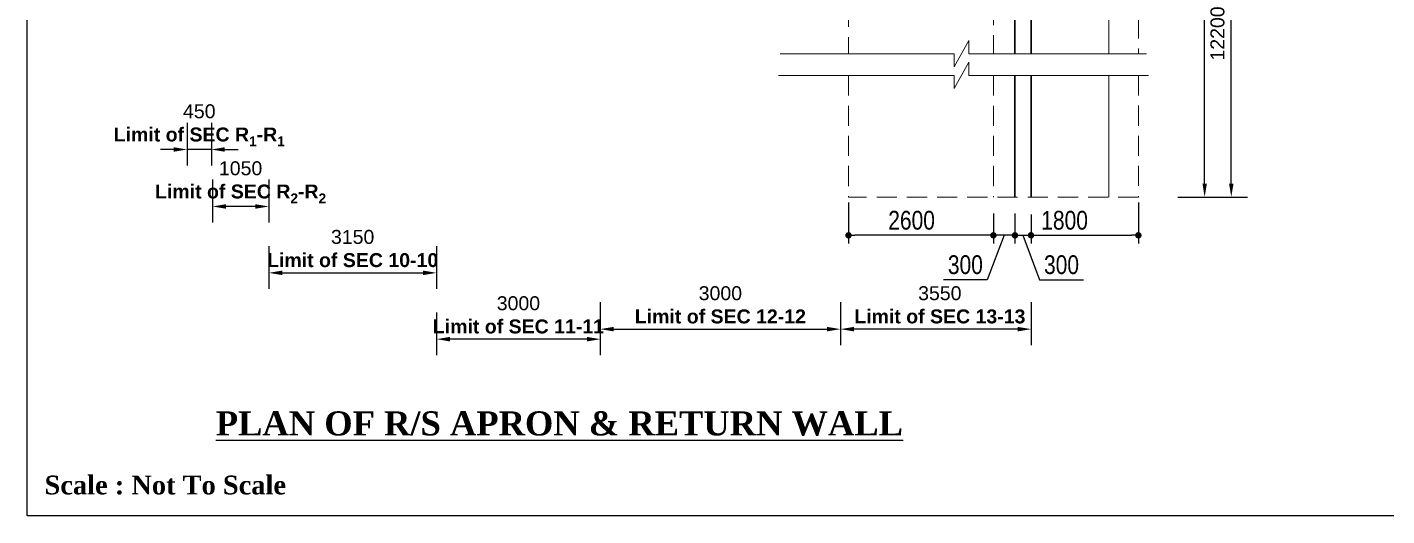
# Model space of a CAD drawing. Extents: x -358915 to 1258323, y -1667244 to -305611.
# Drawn here: x 661824 to 687152, y -1502379 to -1493264 of the extents above; entities that cross this region are included whole.
import ezdxf

# ---------------------------------------------------------------- set-up
doc = ezdxf.new("R2010")
doc.units = 0
doc.header["$LTSCALE"] = 300
doc.header["$MEASUREMENT"] = 0
doc.linetypes.add('DASHED2', pattern=[9.525, 6.35, -3.175])
doc.linetypes.add('HIDDEN', pattern=[0.375, 0.25, -0.125])
doc.layers.get('0').update_dxf_attribs({"linetype": 'CONTINUOUS'})
doc.layers.get('DEFPOINTS').update_dxf_attribs({"linetype": 'CONTINUOUS'})
doc.layers.add('Dim', color=7, linetype='CONTINUOUS', lineweight=9)
doc.layers.add('Dimension', color=8, linetype='CONTINUOUS', lineweight=18)
for name, color, linetype in [('DOTTED', 240, 'DASHED2'), ('LINE', 7, 'CONTINUOUS'), ('TEXT', 10, 'CONTINUOUS'), ('TXT', 7, 'CONTINUOUS')]:
    doc.layers.add(name, color=color, linetype=linetype)
doc.styles.add('Arial', font='arial.ttf')
doc.styles.add('DIM', font='isocp3.shx')
doc.styles.add('SH-T2', font='arial.ttf', dxfattribs={"width": 0.8})
doc.linetypes.add('ZIGZAG', pattern='A,0.0001,-0.2,[131,ltypeshp.shx,S=0.2,R=0,X=-0.2,Y=0],-0.4,[131,ltypeshp.shx,S=0.2,R=180,X=0.2,Y=0],-0.2', length=0.8001)
doc.dimstyles.new('dim_240', dxfattribs={"dimtxt": 480, "dimasz": 480, "dimexe": 300, "dimexo": 200, "dimgap": 200, "dimtad": 1, "dimdec": 0, "dimzin": 0, "dimdsep": 46, "dimtxsty": 'DIM', "dimcen": 350, "dimclrd": 5, "dimclre": 5, "dimclrt": 7, "dimadec": 0, "dimazin": 0, "dimtfac": 1, "dimtdec": 0, "dimtmove": 0, "dimatfit": 3, "dimfxl": 20, "dimtolj": 1, "dimtzin": 0, "dimarcsym": 0})
doc.dimstyles.new('dim_250', dxfattribs={"dimtxt": 500, "dimasz": 500, "dimexe": 500, "dimexo": 100, "dimgap": 150, "dimtad": 1, "dimdec": 0, "dimzin": 0, "dimdsep": 46, "dimtxsty": 'Arial', "dimcen": 350, "dimclrd": 5, "dimclre": 5, "dimclrt": 7, "dimadec": 0, "dimazin": 0, "dimtfac": 1, "dimtdec": 0, "dimtmove": 0, "dimatfit": 3, "dimfxl": 500, "dimfxlon": 1, "dimtolj": 1, "dimtzin": 0, "dimarcsym": 0})

# ---------------------------------------------------------------- blocks, each defined once
blk = doc.blocks.new('*D913')
at = {"layer": 'DEFPOINTS', "color": 0, "ltscale": 50}
for p in [(684254, -1477492), (684271, -1477492), (682524, -1496433)]:
    blk.add_point(p, dxfattribs=at)
at = {"layer": 'Dim', "color": 5, "lineweight": -2, "ltscale": 50}
for p, q in [((684254, -1477492), (683954, -1477492)), ((684254, -1496183), (684254, -1477742)), ((683754, -1496433), (684554, -1496433))]:
    blk.add_line(p, q, dxfattribs=at)
at = {"layer": 'Dim', "color": 5, "ltscale": 50}
for points in [[(684213, -1477742), (684296, -1477742), (684254, -1477492)], [(684213, -1496183), (684296, -1496183), (684254, -1496433)]]:
    blk.add_solid(points, dxfattribs=at)
at = {"layer": 'Dim', "color": 7, "ltscale": 50, "insert": (684503, -1486940), "char_height": 260, "attachment_point": 5, "rotation": 90, "style": 'Arial'}
blk.add_mtext('\\A1;31900', dxfattribs=at)
blk = doc.blocks.new('_Dot')
at = {"color": 0, "linetype": 'ByBlock', "lineweight": -2}
blk.add_line((-0.5, 0), (-1, 0), dxfattribs=at)
at = {"color": 0, "linetype": 'ByBlock', "const_width": 0.5}
blk.add_lwpolyline([(-0.25, 0, 1), (0.25, 0, 1)], format="xyb", close=True, dxfattribs=at)
blk = doc.blocks.new('*D914')
at = {"layer": 'DEFPOINTS', "color": 0}
for p in [(680224, -1496641), (680524, -1496657), (680524, -1497147)]:
    blk.add_point(p, dxfattribs=at)
at = {"layer": 'Dim', "color": 5, "lineweight": -2}
for p, q in [((680224, -1496741), (680224, -1497297)), ((680524, -1496757), (680524, -1497297)), ((680104, -1497147), (679984, -1497147)), ((680224, -1497147), (680524, -1497147)), ((680224, -1497147), (680524, -1497147)), ((680374, -1497147), (680683, -1497976)), ((680644, -1497147), (680764, -1497147)), ((680683, -1497976), (681501, -1497976))]:
    blk.add_line(p, q, dxfattribs=at)
at = {"layer": 'Dim', "color": 5, "lineweight": -2, "xscale": 120, "yscale": 120, "zscale": 120}
blk.add_blockref('_Dot', (680224, -1497147), dxfattribs=at)
at = {"layer": 'Dim', "color": 5, "lineweight": -2, "xscale": 120, "yscale": 120, "zscale": 120, "rotation": 180}
blk.add_blockref('_Dot', (680524, -1497147), dxfattribs=at)
at = {"layer": 'Dim', "color": 7, "insert": (681092, -1497697), "char_height": 350, "attachment_point": 5, "style": 'SH-T2'}
blk.add_mtext('\\A1;300', dxfattribs=at)
blk = doc.blocks.new('*D915')
at = {"layer": 'DEFPOINTS', "color": 0}
for p in [(677124, -1496433), (679824, -1496640), (677124, -1497147)]:
    blk.add_point(p, dxfattribs=at)
at = {"layer": 'Dim', "color": 5, "lineweight": -2}
for p, q in [((677124, -1496533), (677124, -1497297)), ((679824, -1496740), (679824, -1497297)), ((679704, -1497147), (677244, -1497147))]:
    blk.add_line(p, q, dxfattribs=at)
at = {"layer": 'Dim', "color": 5, "lineweight": -2, "xscale": 120, "yscale": 120, "zscale": 120, "rotation": 180}
blk.add_blockref('_Dot', (677124, -1497147), dxfattribs=at)
at = {"layer": 'Dim', "color": 5, "lineweight": -2, "xscale": 120, "yscale": 120, "zscale": 120}
blk.add_blockref('_Dot', (679824, -1497147), dxfattribs=at)
at = {"layer": 'Dim', "color": 7, "insert": (678299, -1496868), "char_height": 350, "attachment_point": 5, "style": 'SH-T2'}
blk.add_mtext('\\A1;2600', dxfattribs=at)
blk = doc.blocks.new('*D916')
at = {"layer": 'DEFPOINTS', "color": 0}
for p in [(679824, -1496640), (680224, -1496641), (679824, -1497147)]:
    blk.add_point(p, dxfattribs=at)
at = {"layer": 'Dim', "color": 5, "lineweight": -2}
for p, q in [((679824, -1496740), (679824, -1497297)), ((680224, -1496741), (680224, -1497297)), ((679704, -1497147), (679584, -1497147)), ((680024, -1497147), (679710, -1497976)), ((680224, -1497147), (679824, -1497147)), ((680224, -1497147), (679824, -1497147)), ((680344, -1497147), (680464, -1497147)), ((679710, -1497976), (678892, -1497976))]:
    blk.add_line(p, q, dxfattribs=at)
at = {"layer": 'Dim', "color": 5, "lineweight": -2, "xscale": 120, "yscale": 120, "zscale": 120}
blk.add_blockref('_Dot', (679824, -1497147), dxfattribs=at)
at = {"layer": 'Dim', "color": 5, "lineweight": -2, "xscale": 120, "yscale": 120, "zscale": 120, "rotation": 180}
blk.add_blockref('_Dot', (680224, -1497147), dxfattribs=at)
at = {"layer": 'Dim', "color": 7, "insert": (679301, -1497697), "char_height": 350, "attachment_point": 5, "style": 'SH-T2'}
blk.add_mtext('\\A1;300', dxfattribs=at)
blk = doc.blocks.new('*D917')
at = {"layer": 'DEFPOINTS', "color": 0, "ltscale": 50}
for p in [(669450, -1496808), (666325, -1496879), (669450, -1497847)]:
    blk.add_point(p, dxfattribs=at)
at = {"layer": 'Dim', "color": 5, "lineweight": -2, "ltscale": 50}
for p, q in [((666325, -1497347), (666325, -1498147)), ((669450, -1497347), (669450, -1498147)), ((666575, -1497847), (669200, -1497847))]:
    blk.add_line(p, q, dxfattribs=at)
at = {"layer": 'Dim', "color": 5, "ltscale": 50}
for points in [[(666575, -1497805), (666575, -1497889), (666325, -1497847)], [(669200, -1497805), (669200, -1497889), (669450, -1497847)]]:
    blk.add_solid(points, dxfattribs=at)
at = {"layer": 'Dim', "color": 7, "ltscale": 50, "insert": (667887, -1497395), "char_height": 260, "attachment_point": 5, "style": 'Arial'}
blk.add_mtext('\\A1;3150\\P{\\fArial|b1|i0|c0|p34;Limit of SEC 10-10}', dxfattribs=at)
blk = doc.blocks.new('*D918')
at = {"layer": 'DEFPOINTS', "color": 0, "ltscale": 50}
for p in [(669450, -1498359), (672500, -1498397), (669450, -1499084)]:
    blk.add_point(p, dxfattribs=at)
at = {"layer": 'Dim', "color": 5, "lineweight": -2, "ltscale": 50}
for p, q in [((669450, -1498584), (669450, -1499384)), ((672500, -1498584), (672500, -1499384)), ((672250, -1499084), (669700, -1499084))]:
    blk.add_line(p, q, dxfattribs=at)
at = {"layer": 'Dim', "color": 5, "ltscale": 50}
for points in [[(669700, -1499042), (669700, -1499126), (669450, -1499084)], [(672250, -1499042), (672250, -1499126), (672500, -1499084)]]:
    blk.add_solid(points, dxfattribs=at)
at = {"layer": 'Dim', "color": 7, "ltscale": 50, "insert": (670975, -1498632), "char_height": 260, "attachment_point": 5, "style": 'Arial'}
blk.add_mtext('\\A1;3000\\P{\\fArial|b1|i0|c0|p34;Limit of SEC 11-11}', dxfattribs=at)
blk = doc.blocks.new('*D919')
at = {"layer": 'DEFPOINTS', "color": 0, "ltscale": 50}
for p in [(676974, -1497982), (672500, -1498224), (676974, -1498897)]:
    blk.add_point(p, dxfattribs=at)
at = {"layer": 'Dim', "color": 5, "lineweight": -2, "ltscale": 50}
for p, q in [((672500, -1498397), (672500, -1499197)), ((676974, -1498397), (676974, -1499197)), ((672750, -1498897), (676724, -1498897))]:
    blk.add_line(p, q, dxfattribs=at)
at = {"layer": 'Dim', "color": 5, "ltscale": 50}
for points in [[(672750, -1498855), (672750, -1498939), (672500, -1498897)], [(676724, -1498855), (676724, -1498939), (676974, -1498897)]]:
    blk.add_solid(points, dxfattribs=at)
at = {"layer": 'Dim', "color": 7, "ltscale": 50, "insert": (674737, -1498445), "char_height": 260, "attachment_point": 5, "style": 'Arial'}
blk.add_mtext('\\A1;3000\\P{\\fArial|b1|i0|c0|p34;Limit of SEC 12-12}', dxfattribs=at)
blk = doc.blocks.new('*D920')
at = {"layer": 'DEFPOINTS', "color": 0, "ltscale": 50}
for p in [(665275, -1495658), (666325, -1495641), (665275, -1496609)]:
    blk.add_point(p, dxfattribs=at)
at = {"layer": 'Dim', "color": 5, "lineweight": -2, "ltscale": 50}
for p, q in [((665275, -1496109), (665275, -1496909)), ((666325, -1496109), (666325, -1496909)), ((666075, -1496609), (665525, -1496609))]:
    blk.add_line(p, q, dxfattribs=at)
at = {"layer": 'Dim', "color": 5, "ltscale": 50}
for points in [[(665525, -1496567), (665525, -1496651), (665275, -1496609)], [(666075, -1496567), (666075, -1496651), (666325, -1496609)]]:
    blk.add_solid(points, dxfattribs=at)
at = {"layer": 'Dim', "color": 7, "ltscale": 50, "insert": (665800, -1496157), "char_height": 260, "attachment_point": 5, "style": 'Arial'}
blk.add_mtext('\\A1;1050\\P{\\fArial|b1|i0|c0|p34;Limit of SEC R\\H0.7x;\\S^ 2;\\H1.4286x;-R\\H0.7x;\\S^ 2;}', dxfattribs=at)
blk = doc.blocks.new('*D921')
at = {"layer": 'DEFPOINTS', "color": 0, "ltscale": 50}
for p in [(680525, -1498004), (676974, -1498462), (676974, -1498897)]:
    blk.add_point(p, dxfattribs=at)
at = {"layer": 'Dim', "color": 5, "lineweight": -2, "ltscale": 50}
for p, q in [((676974, -1498562), (676974, -1499197)), ((680525, -1498397), (680525, -1499197)), ((680275, -1498897), (677224, -1498897))]:
    blk.add_line(p, q, dxfattribs=at)
at = {"layer": 'Dim', "color": 5, "ltscale": 50}
for points in [[(677224, -1498855), (677224, -1498939), (676974, -1498897)], [(680275, -1498855), (680275, -1498939), (680525, -1498897)]]:
    blk.add_solid(points, dxfattribs=at)
at = {"layer": 'Dim', "color": 7, "ltscale": 50, "insert": (678825, -1498445), "char_height": 260, "attachment_point": 5, "style": 'Arial'}
blk.add_mtext('\\A1;3550\\P{\\fArial|b1|i0|c0|p34;Limit of SEC 13-13}', dxfattribs=at)
blk = doc.blocks.new('*D922')
at = {"layer": 'DEFPOINTS', "color": 0, "ltscale": 50}
for p in [(683758, -1490962), (684137, -1490962), (683015, -1496433)]:
    blk.add_point(p, dxfattribs=at)
at = {"layer": 'Dim', "color": 5, "lineweight": -2, "ltscale": 50}
for p, q in [((684037, -1490962), (683458, -1490962)), ((683758, -1496183), (683758, -1491212)), ((683258, -1496433), (684058, -1496433))]:
    blk.add_line(p, q, dxfattribs=at)
at = {"layer": 'Dim', "color": 5, "ltscale": 50}
for points in [[(683717, -1491212), (683800, -1491212), (683758, -1490962)], [(683717, -1496183), (683800, -1496183), (683758, -1496433)]]:
    blk.add_solid(points, dxfattribs=at)
at = {"layer": 'Dim', "color": 7, "ltscale": 50, "insert": (683998, -1493382), "char_height": 260, "attachment_point": 5, "rotation": 90, "style": 'Arial'}
blk.add_mtext('\\A1;12200', dxfattribs=at)
blk = doc.blocks.new('*D931')
at = {"layer": 'DEFPOINTS', "color": 0}
for p in [(682524, -1496433), (680524, -1496865), (682524, -1497147)]:
    blk.add_point(p, dxfattribs=at)
at = {"layer": 'Dim', "color": 5, "lineweight": -2}
for p, q in [((682524, -1496533), (682524, -1497297)), ((680524, -1496965), (680524, -1497297)), ((680644, -1497147), (682404, -1497147))]:
    blk.add_line(p, q, dxfattribs=at)
at = {"layer": 'Dim', "color": 5, "lineweight": -2, "xscale": 120, "yscale": 120, "zscale": 120, "rotation": 180}
blk.add_blockref('_Dot', (680524, -1497147), dxfattribs=at)
at = {"layer": 'Dim', "color": 5, "lineweight": -2, "xscale": 120, "yscale": 120, "zscale": 120}
blk.add_blockref('_Dot', (682524, -1497147), dxfattribs=at)
at = {"layer": 'Dim', "color": 7, "insert": (681149, -1496868), "char_height": 350, "attachment_point": 5, "style": 'SH-T2'}
blk.add_mtext('\\A1;1800', dxfattribs=at)
blk = doc.blocks.new('*D938')
at = {"layer": 'DEFPOINTS', "color": 0, "ltscale": 50}
for p in [(664805, -1494702), (665255, -1494577), (664805, -1495546)]:
    blk.add_point(p, dxfattribs=at)
at = {"layer": 'Dim', "color": 5, "lineweight": -2, "ltscale": 50}
for p, q in [((664805, -1495046), (664805, -1495846)), ((665255, -1495046), (665255, -1495846)), ((664555, -1495546), (664305, -1495546)), ((665255, -1495546), (664805, -1495546)), ((665505, -1495546), (665755, -1495546))]:
    blk.add_line(p, q, dxfattribs=at)
at = {"layer": 'Dim', "color": 5, "ltscale": 50}
for points in [[(664555, -1495504), (664555, -1495588), (664805, -1495546)], [(665505, -1495504), (665505, -1495588), (665255, -1495546)]]:
    blk.add_solid(points, dxfattribs=at)
at = {"layer": 'Dim', "color": 7, "ltscale": 50, "insert": (665030, -1495094), "char_height": 260, "attachment_point": 5, "style": 'Arial'}
blk.add_mtext('\\A1;450\\P{\\fArial|b1|i0|c0|p34;Limit of SEC R\\H0.7x;\\S^ 1;\\H1.4286x;-R\\H0.7x;\\S^ 1;}', dxfattribs=at)

msp = doc.modelspace()

# ---------------------------------------------------------------- linework, layer by layer
at = {"layer": 'Dim', "elevation": 0}
for points in [[(675853.7, -1493761.5), (679094.3, -1493761.5), (679094.3, -1494001.7), (679366.3, -1493512.7), (679366.3, -1493761.5), (682677.1, -1493759.6)], [(675819, -1494166.6), (679094.3, -1494166.6), (679094.3, -1494406.8), (679366.3, -1493917.7), (679366.3, -1494166.6), (682712, -1494164.4)]]:
    msp.add_lwpolyline(points, dxfattribs=at)
at = {"layer": 'Dimension', "color": 0, "lineweight": 30, "ltscale": 2}
for points in [[(665274.3, -1488965.2), (680524.4, -1490962.1), (680524.4, -1493760.7)], [(666788.5, -1489470), (680075.7, -1491204.8), (680224.4, -1491374.7), (680224.4, -1493761)], [(680224.4, -1494166), (680224.4, -1496432.6)], [(680524.4, -1494165.7), (680524.4, -1496435.9)]]:
    msp.add_lwpolyline(points, dxfattribs=at)
at = {"layer": 'DOTTED', "color": 0, "linetype": 'HIDDEN', "lineweight": 20, "ltscale": 5}
msp.add_line((682524.4, -1496432.6), (677124.4, -1496432.6), dxfattribs=at)
at = {"layer": 'DOTTED', "linetype": 'ZIGZAG', "lineweight": 20, "ltscale": 2}
for points in [[(681974.4, -1480163.8), (681974.4, -1493760.3)], [(681974.4, -1494165.3), (681974.4, -1496432.6)]]:
    msp.add_lwpolyline(points, dxfattribs=at)
at = {"layer": 'DOTTED', "color": 0, "linetype": 'HIDDEN', "lineweight": 20, "ltscale": 5}
for points in [[(682524.4, -1480164.4), (682524.4, -1493759.7)], [(666151.6, -1489788.5), (679675.7, -1491554.9), (679824.4, -1491724.8), (679824.4, -1493761.3)], [(677124.4, -1491198.9), (677124.4, -1493761.5)], [(677124.4, -1494166.6), (677124.4, -1496432.6)], [(679824.4, -1494166.3), (679824.4, -1496432.6)], [(682524.4, -1494164.6), (682524.4, -1496432.6)]]:
    msp.add_lwpolyline(points, dxfattribs=at)
at = {"layer": 'LINE'}
msp.add_lwpolyline([(717799, -1502379.4), (661824.5, -1502379.4), (661824.5, -1462797.5), (717799, -1462797.5)], close=True, dxfattribs=at)

# ---------------------------------------------------------------- texts
at = {"layer": 'TEXT', "color": 0, "linetype": 'ByBlock', "insert": (662147.4, -1501628.9), "char_height": 350.472, "width": 18241.891, "attachment_point": 1, "style": 'Arial'}
msp.add_mtext('{\\fTimes New Roman|b1|i0|c0|p18;Scale : Not To Scale}', dxfattribs=at)
at = {"layer": 'TXT', "color": 0, "insert": (665338.3, -1500660.3, 0), "char_height": 450, "width": 59703.667, "attachment_point": 4}
msp.add_mtext('{\\fTimes New Roman|b1|i0|c0|p18;\\L\\C6;PLAN OF R/S APRON & RETURN WALL}', dxfattribs=at)

# ---------------------------------------------------------------- dimensions: what is measured, and where the dimension line sits
at = {"layer": 'Dim', "ltscale": 50}
for base, p1, p2, angle, text, picture, middle in [((684254.4, -1477491.5), (682524.4, -1496432.6), (684271.1, -1477491.5), 90, '31900', '*D913', (684735.7, -1486940.3)), ((683758.2, -1490962.1), (683015.3, -1496432.6), (684136.6, -1490962.1), 270, '12200', '*D922', (684230.3, -1493382.2)), ((664804.8, -1495545.8), (665254.8, -1494577.4), (664804.8, -1494702.4), 180, '<>\\X{\\fArial|b1|i0|c0|p34;Limit of SEC R\\H0.7x;\\S^ 1;\\H1.4286x;-R\\H0.7x;\\S^ 1;}', '*D938', (665029.8, -1495545.8)), ((665274.8, -1496609), (666324.8, -1495640.6), (665274.8, -1495658.2), 180, '<>\\X{\\fArial|b1|i0|c0|p34;Limit of SEC R\\H0.7x;\\S^ 2;\\H1.4286x;-R\\H0.7x;\\S^ 2;}', '*D920', (665799.8, -1496609)), ((669450.1, -1499084.1), (672499.5, -1498397), (669450.1, -1498359.3), 180, '3000\\X{\\fArial|b1|i0|c0|p34;Limit of SEC 11-11}', '*D918', (670974.8, -1499084.1)), ((676974.4, -1498897), (680524.8, -1498004), (676974.4, -1498462), 180, '3550\\X{\\fArial|b1|i0|c0|p34;Limit of SEC 13-13}', '*D921', (678824.6, -1498897))]:
    dim = msp.add_linear_dim(base=base, p1=p1, p2=p2, angle=angle, text=text, dimstyle='dim_250', override={"dimtxt": 260, "dimasz": 250, "dimexe": 300, "dimgap": 100, "dimtmove": 1}, dxfattribs=at)
    dim.commit()
    dim.dimension.update_dxf_attribs({"geometry": picture, "text_midpoint": middle, "dimtype": 160})
for base, p1, p2, text, picture, middle in [((669450.1, -1497846.9), (666324.8, -1496878.5), (669450.1, -1496807.9), '3150\\X{\\fArial|b1|i0|c0|p34;Limit of SEC 10-10}', '*D917', (667887.5, -1497846.9)), ((676974.4, -1498897), (672499.5, -1498223.6), (676974.4, -1497982), '3000\\X{\\fArial|b1|i0|c0|p34;Limit of SEC 12-12}', '*D919', (674736.9, -1498897))]:
    dim = msp.add_linear_dim(base=base, p1=p1, p2=p2, text=text, dimstyle='dim_250', override={"dimtxt": 260, "dimasz": 250, "dimexe": 300, "dimgap": 100, "dimtmove": 1}, dxfattribs=at)
    dim.commit()
    dim.dimension.update_dxf_attribs({"geometry": picture, "text_midpoint": middle, "dimtype": 160})
at = {"layer": 'Dim'}
for base, p1, p2, text, picture, middle in [((677124.4, -1497147.1), (679824.4, -1496640.4), (677124.4, -1496432.6), '2600', '*D915', (678299.4, -1497147.1)), ((680524.4, -1497147.1), (680224.4, -1496641.5), (680524.4, -1496656.9), '300', '*D914', (680783.2, -1497975.7))]:
    dim = msp.add_linear_dim(base=base, p1=p1, p2=p2, text=text, dimstyle='dim_240', override={"dimtxt": 350, "dimasz": 120, "dimexe": 150, "dimexo": 100, "dimgap": 100, "dimtxsty": 'SH-T2', "dimblk1": 'Dot', "dimblk2": 'Dot', "dimsah": 1, "dimtmove": 1}, dxfattribs=at)
    dim.commit()
    dim.dimension.update_dxf_attribs({"geometry": picture, "text_midpoint": middle, "dimtype": 160})
for base, p1, p2, text, picture, middle in [((682524.4, -1497147.1), (680524.4, -1496865.1), (682524.4, -1496432.6), '1800', '*D931', (681149.4, -1497147.1)), ((679824.4, -1497147.1), (680224.4, -1496641.5), (679824.4, -1496640.4), '300', '*D916', (679609.6, -1497975.8))]:
    dim = msp.add_linear_dim(base=base, p1=p1, p2=p2, angle=180, text=text, dimstyle='dim_240', override={"dimtxt": 350, "dimasz": 120, "dimexe": 150, "dimexo": 100, "dimgap": 100, "dimtxsty": 'SH-T2', "dimblk1": 'Dot', "dimblk2": 'Dot', "dimsah": 1, "dimtmove": 1}, dxfattribs=at)
    dim.commit()
    dim.dimension.update_dxf_attribs({"geometry": picture, "text_midpoint": middle, "dimtype": 160})

doc.saveas('drawing.dxf')
